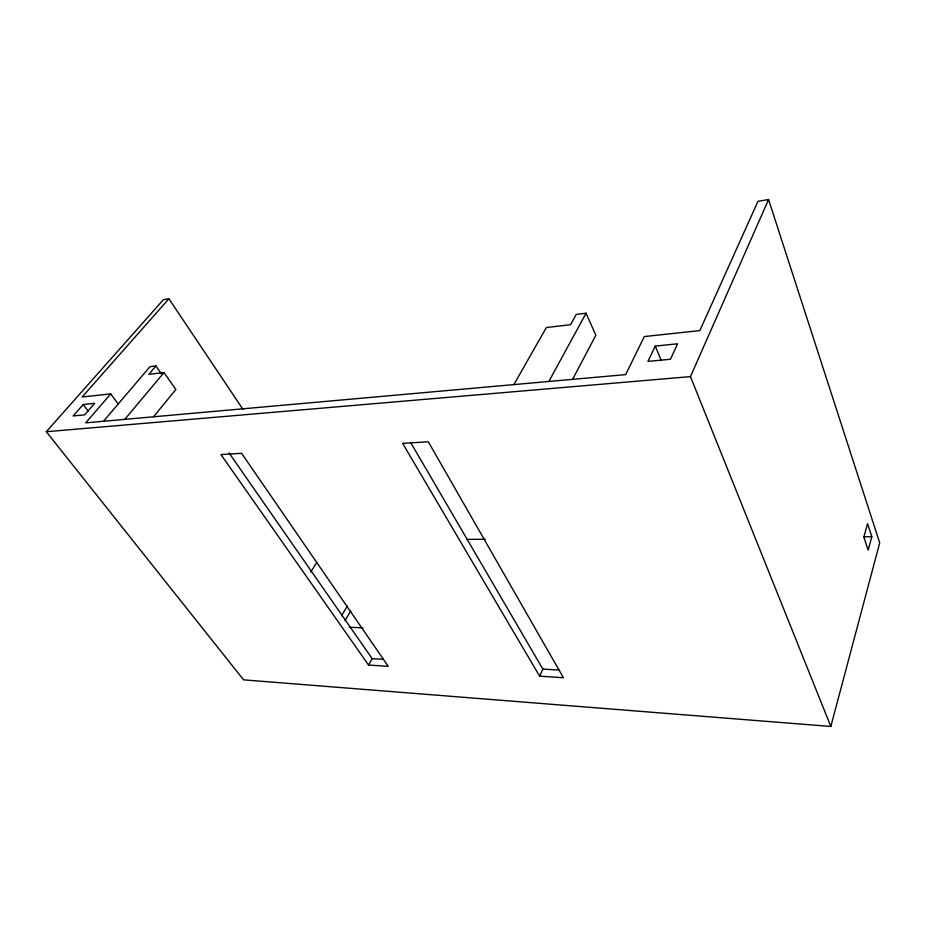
<?xml version="1.0" encoding="UTF-8"?>
<svg xmlns="http://www.w3.org/2000/svg" width="926" height="926" viewBox="0 0 926 926"><rect width="100%" height="100%" fill="white"/><g stroke="black" fill="none" stroke-linecap="round" stroke-linejoin="round"><path stroke-width="1.39" d="M242.971 409.35L168.891 298.774L163.404 299.677L46.3 431.724L243.561 679.846L830.83 726.459L879.7 542.867L768.568 199.541L757.966 201.301L699.848 330.594L644.322 336.555L625.663 374.613L85.724 422.846L110.738 393.897L118.25 404.049M871.829 536.733L868.183 550.102L863.842 537.045L867.558 523.688L871.829 536.733L863.854 536.791M830.83 726.459L690.472 376.616L768.568 199.541M539.626 676.188L402.625 443.369L428.31 441.783L563.413 677.728L539.626 676.188L542.844 669.081L410.669 442.524M655.272 346.069L647.945 361.395L670.47 359.253L677.612 343.789L655.272 346.069L661.291 360.596M572.395 379.706L595.869 335.27L586.054 313.22L576.25 314.423L570.578 324.69L546.375 327.538L513.849 384.603M548.852 381.477L586.054 313.22M368.548 665.053L220.955 454.573L241.593 453.3L388.237 666.326L368.548 665.053L372.148 658.629L229.035 452.907M345.016 620.686L350.746 610.975M341.555 615.721L347.331 606.009M310.673 572.071L316.842 562.313M153.6 416.688L175.871 389.487L163.995 372.541L148.855 374.324L155.938 365.967L161.425 373.78M124.767 419.362L163.995 372.541M103.481 421.261L149.977 366.696L155.938 365.967M83.201 404.512L73.166 415.948L84.625 414.86L94.649 403.342L83.201 404.512L88.283 411.19M168.891 298.774L82.171 396.965L110.738 393.897M46.3 431.724L690.472 376.616M466.6 539.395L485.398 539.268M349.252 627.261L363.108 627.863M372.148 658.629L383.376 659.312M542.844 669.081L559.582 670.1"/></g></svg>
